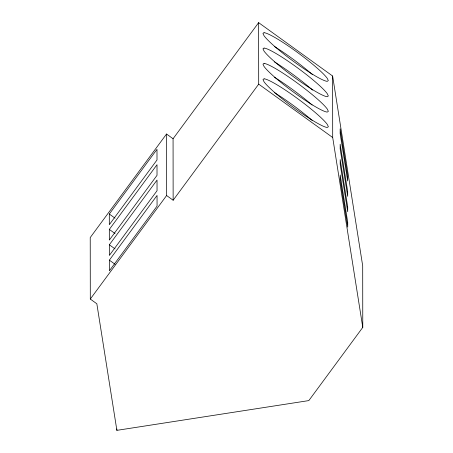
<?xml version="1.0" encoding="UTF-8"?>
<svg xmlns="http://www.w3.org/2000/svg" width="453" height="453" viewBox="0 0 453 453"><rect width="100%" height="100%" fill="white"/><g stroke="black" fill="none" stroke-linecap="round" stroke-linejoin="round"><path stroke-width="0.68" d="M166.528 134.026L90.226 237.559L90.3 299.054L96.84 303.77L116.885 430.35L308.821 400.594L362.774 327.389L362.7 265.894L332.627 76.025L258.629 22.65L173.069 138.743L173.142 200.237L166.602 195.52L166.528 134.026L173.069 138.743M109.303 214.043L156.993 149.331L157.004 159.977L109.32 224.682L109.303 214.043L115.028 218.17M109.326 229.416L157.01 164.705L157.021 175.351L109.337 240.056L109.326 229.416L115.045 233.544M109.343 244.79L157.027 180.079L157.044 190.724L109.354 255.43L109.343 244.79L115.062 248.912M109.36 260.158L157.049 195.453L157.061 206.098L109.371 270.803L109.36 260.158L115.085 264.286M90.3 299.054L166.602 195.52M173.142 200.237L258.697 84.145L258.629 22.65M258.697 84.145L332.7 137.514L362.774 327.389M332.627 76.025L332.7 137.514M116.885 428.934L116.885 430.35M274.563 92.701A40.476 4.773 36.4 0 1 312.111 120.396M274.546 77.327A40.476 4.773 36.4 0 1 312.094 105.022M274.512 46.58A40.476 4.773 36.4 0 1 312.559 74.717M274.529 61.953A40.476 4.773 36.4 0 1 312.576 90.09M264.042 32.707L262.933 33.437L264.048 35.77A40.476 4.773 36.4 0 0 295.645 62.933A40.476 4.773 36.4 0 0 327.23 81.336L328.34 80.611L327.225 78.278A40.476 4.773 36.4 0 0 295.628 51.11A40.476 4.773 36.4 0 0 264.042 32.707M264.065 48.08L262.95 48.811L264.065 51.144A40.476 4.773 36.4 0 0 295.662 78.307A40.476 4.773 36.4 0 0 327.247 96.71L328.357 95.985L327.242 93.652A40.476 4.773 36.4 0 0 295.65 66.483A40.476 4.773 36.4 0 0 264.065 48.08M264.082 63.454L262.966 64.184L264.082 66.517A40.476 4.773 36.4 0 0 295.679 93.68A40.476 4.773 36.4 0 0 327.264 112.084L328.374 111.359L327.259 109.02A40.476 4.773 36.4 0 0 295.667 81.857A40.476 4.773 36.4 0 0 264.082 63.454M264.099 78.828L262.983 79.558L264.099 81.891A40.476 4.773 36.4 0 0 295.696 109.054A40.476 4.773 36.4 0 0 327.281 127.457L328.397 126.732L327.276 124.394A40.476 4.773 36.4 0 0 295.684 97.231A40.476 4.773 36.4 0 0 264.099 78.828M347.672 176.279L340.152 128.811L340.158 133.544L347.678 181.007L347.672 176.279M347.689 191.653L340.169 144.184L340.175 148.912L347.694 196.381L347.689 191.653M347.706 207.027L340.186 159.558L340.192 164.286L347.711 211.755L347.706 207.027M347.723 222.4L340.209 174.932L340.209 179.66L347.728 227.129L347.723 222.4"/></g></svg>
